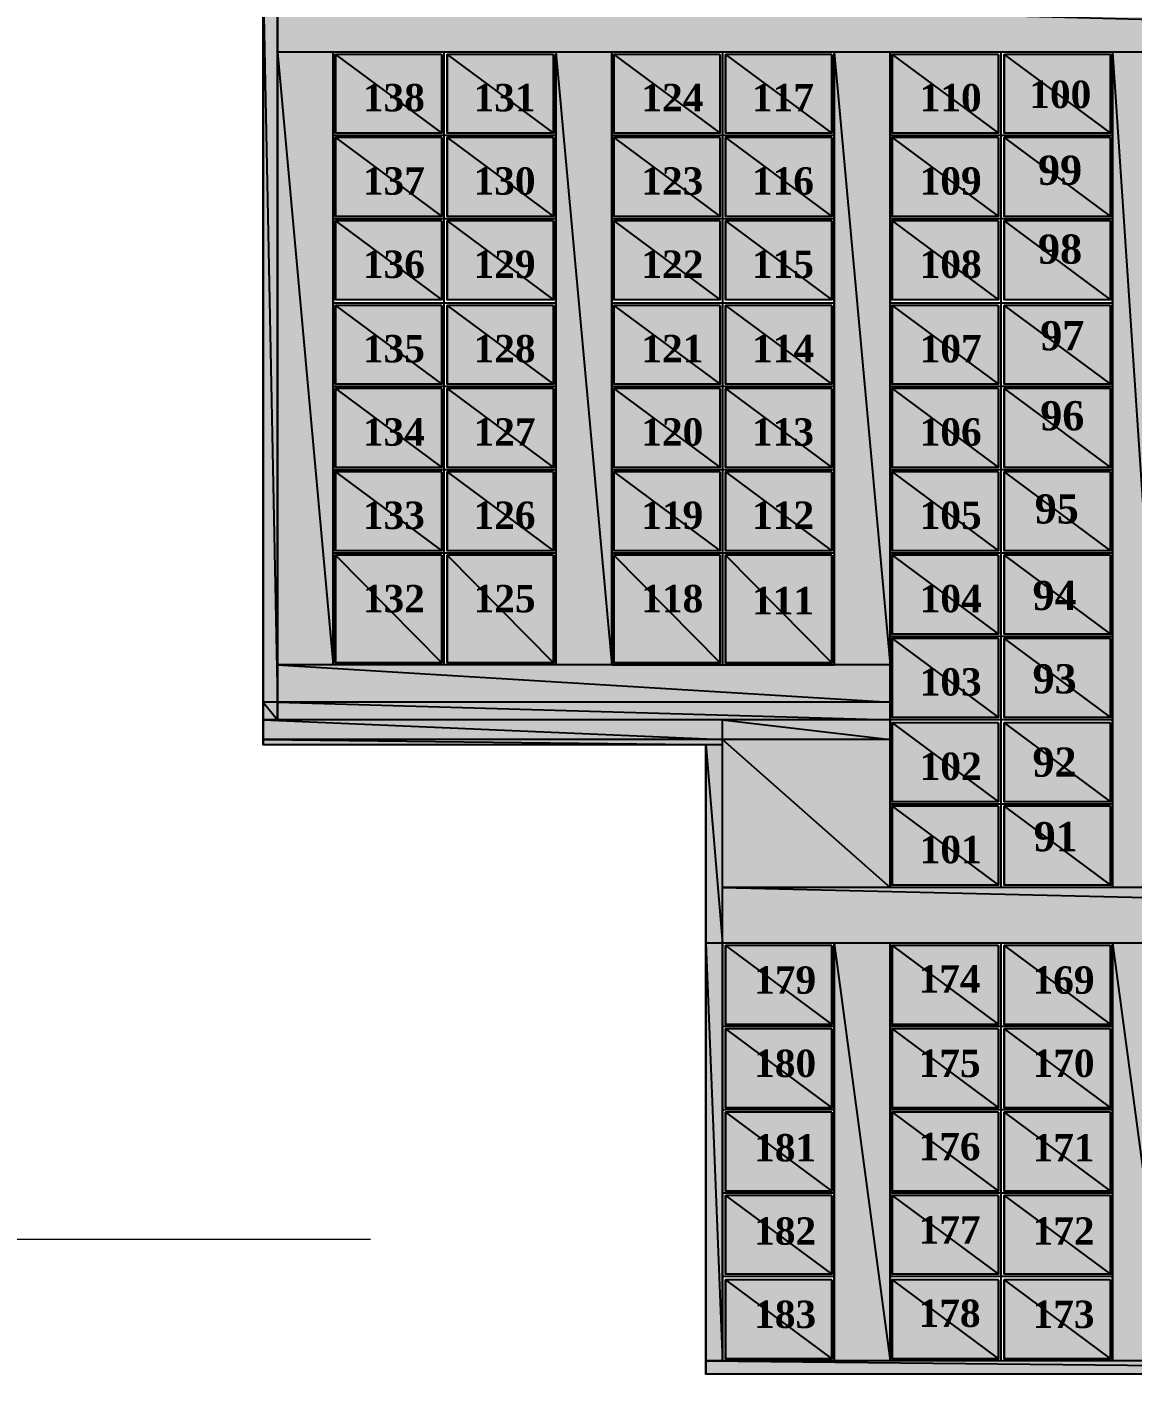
# Model space of a CAD drawing. Header units: millimetres. Extents: x 6 to 745025, y -1528 to 119936.
# Drawn here: x 77.9 to 120.6, y 78.7 to 130.7 of the extents above; entities that cross this region are included whole.
import ezdxf

# ---------------------------------------------------------------- set-up
doc = ezdxf.new("R2010")
doc.units = ezdxf.units.MM
doc.header["$MEASUREMENT"] = 0
doc.layers.get('0').update_dxf_attribs({"linetype": 'CONTINUOUS'})
doc.styles.add('Times New Roman$101H0', font='')
doc.styles.get('Times New Roman$101H0').set_extended_font_data('Times New Roman', bold=True)

msp = doc.modelspace()

# ---------------------------------------------------------------- hatches: boundary and pattern name
at = {"true_color": 0x000078}
h = msp.add_hatch(color=0, dxfattribs=at)
h.paths.add_polyline_path([(87.602, 132.475), (87.051, 132.475), (87.602, 104.662)])
h.paths.add_polyline_path([(87.051, 132.475), (87.602, 104.662), (87.051, 104.662)])
h = msp.add_hatch(color=0, dxfattribs=at)
h.paths.add_polyline_path([(169.517, 131.925), (87.602, 131.925), (169.517, 129.766)])
h.paths.add_polyline_path([(87.602, 131.925), (169.517, 129.766), (87.602, 129.766)])
h = msp.add_hatch(color=0, dxfattribs=at)
h.paths.add_polyline_path([(89.761, 129.766), (87.602, 129.766), (89.761, 106.101)])
h.paths.add_polyline_path([(87.602, 129.766), (89.761, 106.101), (87.602, 106.101)])
at = {"true_color": 0x000028}
h = msp.add_hatch(color=0, dxfattribs=at)
h.paths.add_polyline_path([(93.952, 129.681), (89.845, 129.681), (93.952, 126.633)])
h.paths.add_polyline_path([(89.845, 129.681), (93.952, 126.633), (89.845, 126.633)])
h = msp.add_hatch(color=0, dxfattribs=at)
h.paths.add_polyline_path([(98.27, 129.681), (94.163, 129.681), (98.27, 126.633)])
h.paths.add_polyline_path([(94.163, 129.681), (98.27, 126.633), (94.163, 126.633)])
at = {"true_color": 0x000078}
h = msp.add_hatch(color=0, dxfattribs=at)
h.paths.add_polyline_path([(100.513, 129.766), (98.354, 129.766), (100.513, 106.101)])
h.paths.add_polyline_path([(98.354, 129.766), (100.513, 106.101), (98.354, 106.101)])
at = {"true_color": 0x000028}
h = msp.add_hatch(color=0, dxfattribs=at)
h.paths.add_polyline_path([(104.704, 129.681), (100.598, 129.681), (104.704, 126.633)])
h.paths.add_polyline_path([(100.598, 129.681), (104.704, 126.633), (100.598, 126.633)])
h = msp.add_hatch(color=0, dxfattribs=at)
h.paths.add_polyline_path([(109.022, 129.681), (104.916, 129.681), (109.022, 126.633)])
h.paths.add_polyline_path([(104.916, 129.681), (109.022, 126.633), (104.916, 126.633)])
at = {"true_color": 0x000078}
h = msp.add_hatch(color=0, dxfattribs=at)
h.paths.add_polyline_path([(111.266, 129.766), (109.107, 129.766), (111.266, 106.101)])
h.paths.add_polyline_path([(109.107, 129.766), (111.266, 106.101), (109.107, 106.101)])
at = {"true_color": 0x000028}
h = msp.add_hatch(color=0, dxfattribs=at)
h.paths.add_polyline_path([(115.457, 129.681), (111.351, 129.681), (115.457, 126.633)])
h.paths.add_polyline_path([(111.351, 129.681), (115.457, 126.633), (111.351, 126.633)])
h = msp.add_hatch(color=0, dxfattribs=at)
h.paths.add_polyline_path([(119.775, 129.681), (115.669, 129.681), (119.775, 126.633)])
h.paths.add_polyline_path([(115.669, 129.681), (119.775, 126.633), (115.669, 126.633)])
at = {"true_color": 0x000078}
h = msp.add_hatch(color=0, dxfattribs=at)
h.paths.add_polyline_path([(122.019, 129.766), (119.86, 129.766), (122.019, 97.508)])
h.paths.add_polyline_path([(119.86, 129.766), (122.019, 97.508), (119.86, 97.508)])
at = {"true_color": 0x000028}
h = msp.add_hatch(color=0, dxfattribs=at)
h.paths.add_polyline_path([(93.952, 126.464), (89.845, 126.464), (93.952, 123.416)])
h.paths.add_polyline_path([(89.845, 126.464), (93.952, 123.416), (89.845, 123.416)])
h = msp.add_hatch(color=0, dxfattribs=at)
h.paths.add_polyline_path([(98.27, 126.464), (94.163, 126.464), (98.27, 123.416)])
h.paths.add_polyline_path([(94.163, 126.464), (98.27, 123.416), (94.163, 123.416)])
h = msp.add_hatch(color=0, dxfattribs=at)
h.paths.add_polyline_path([(104.704, 126.464), (100.598, 126.464), (104.704, 123.416)])
h.paths.add_polyline_path([(100.598, 126.464), (104.704, 123.416), (100.598, 123.416)])
h = msp.add_hatch(color=0, dxfattribs=at)
h.paths.add_polyline_path([(109.022, 126.464), (104.916, 126.464), (109.022, 123.416)])
h.paths.add_polyline_path([(104.916, 126.464), (109.022, 123.416), (104.916, 123.416)])
h = msp.add_hatch(color=0, dxfattribs=at)
h.paths.add_polyline_path([(115.457, 126.464), (111.351, 126.464), (115.457, 123.416)])
h.paths.add_polyline_path([(111.351, 126.464), (115.457, 123.416), (111.351, 123.416)])
h = msp.add_hatch(color=0, dxfattribs=at)
h.paths.add_polyline_path([(119.775, 126.464), (115.669, 126.464), (119.775, 123.416)])
h.paths.add_polyline_path([(115.669, 126.464), (119.775, 123.416), (115.669, 123.416)])
h = msp.add_hatch(color=0, dxfattribs=at)
h.paths.add_polyline_path([(93.952, 123.246), (89.845, 123.246), (93.952, 120.198)])
h.paths.add_polyline_path([(89.845, 123.246), (93.952, 120.198), (89.845, 120.198)])
h = msp.add_hatch(color=0, dxfattribs=at)
h.paths.add_polyline_path([(98.27, 123.246), (94.163, 123.246), (98.27, 120.198)])
h.paths.add_polyline_path([(94.163, 123.246), (98.27, 120.198), (94.163, 120.198)])
h = msp.add_hatch(color=0, dxfattribs=at)
h.paths.add_polyline_path([(104.704, 123.246), (100.598, 123.246), (104.704, 120.198)])
h.paths.add_polyline_path([(100.598, 123.246), (104.704, 120.198), (100.598, 120.198)])
h = msp.add_hatch(color=0, dxfattribs=at)
h.paths.add_polyline_path([(109.022, 123.246), (104.916, 123.246), (109.022, 120.198)])
h.paths.add_polyline_path([(104.916, 123.246), (109.022, 120.198), (104.916, 120.198)])
h = msp.add_hatch(color=0, dxfattribs=at)
h.paths.add_polyline_path([(115.457, 123.246), (111.351, 123.246), (115.457, 120.198)])
h.paths.add_polyline_path([(111.351, 123.246), (115.457, 120.198), (111.351, 120.198)])
h = msp.add_hatch(color=0, dxfattribs=at)
h.paths.add_polyline_path([(119.775, 123.246), (115.669, 123.246), (119.775, 120.198)])
h.paths.add_polyline_path([(115.669, 123.246), (119.775, 120.198), (115.669, 120.198)])
h = msp.add_hatch(color=0, dxfattribs=at)
h.paths.add_polyline_path([(93.952, 119.987), (89.845, 119.987), (93.952, 116.939)])
h.paths.add_polyline_path([(89.845, 119.987), (93.952, 116.939), (89.845, 116.939)])
h = msp.add_hatch(color=0, dxfattribs=at)
h.paths.add_polyline_path([(98.27, 119.987), (94.163, 119.987), (98.27, 116.939)])
h.paths.add_polyline_path([(94.163, 119.987), (98.27, 116.939), (94.163, 116.939)])
h = msp.add_hatch(color=0, dxfattribs=at)
h.paths.add_polyline_path([(104.704, 119.987), (100.598, 119.987), (104.704, 116.939)])
h.paths.add_polyline_path([(100.598, 119.987), (104.704, 116.939), (100.598, 116.939)])
h = msp.add_hatch(color=0, dxfattribs=at)
h.paths.add_polyline_path([(109.022, 119.987), (104.916, 119.987), (109.022, 116.939)])
h.paths.add_polyline_path([(104.916, 119.987), (109.022, 116.939), (104.916, 116.939)])
h = msp.add_hatch(color=0, dxfattribs=at)
h.paths.add_polyline_path([(115.457, 119.987), (111.351, 119.987), (115.457, 116.939)])
h.paths.add_polyline_path([(111.351, 119.987), (115.457, 116.939), (111.351, 116.939)])
h = msp.add_hatch(color=0, dxfattribs=at)
h.paths.add_polyline_path([(119.775, 119.987), (115.669, 119.987), (119.775, 116.939)])
h.paths.add_polyline_path([(115.669, 119.987), (119.775, 116.939), (115.669, 116.939)])
h = msp.add_hatch(color=0, dxfattribs=at)
h.paths.add_polyline_path([(93.952, 116.769), (89.845, 116.769), (93.952, 113.721)])
h.paths.add_polyline_path([(89.845, 116.769), (93.952, 113.721), (89.845, 113.721)])
h = msp.add_hatch(color=0, dxfattribs=at)
h.paths.add_polyline_path([(98.27, 116.769), (94.163, 116.769), (98.27, 113.721)])
h.paths.add_polyline_path([(94.163, 116.769), (98.27, 113.721), (94.163, 113.721)])
h = msp.add_hatch(color=0, dxfattribs=at)
h.paths.add_polyline_path([(104.704, 116.769), (100.598, 116.769), (104.704, 113.721)])
h.paths.add_polyline_path([(100.598, 116.769), (104.704, 113.721), (100.598, 113.721)])
h = msp.add_hatch(color=0, dxfattribs=at)
h.paths.add_polyline_path([(109.022, 116.769), (104.916, 116.769), (109.022, 113.721)])
h.paths.add_polyline_path([(104.916, 116.769), (109.022, 113.721), (104.916, 113.721)])
h = msp.add_hatch(color=0, dxfattribs=at)
h.paths.add_polyline_path([(115.457, 116.769), (111.351, 116.769), (115.457, 113.721)])
h.paths.add_polyline_path([(111.351, 116.769), (115.457, 113.721), (111.351, 113.721)])
h = msp.add_hatch(color=0, dxfattribs=at)
h.paths.add_polyline_path([(119.775, 116.769), (115.669, 116.769), (119.775, 113.721)])
h.paths.add_polyline_path([(115.669, 116.769), (119.775, 113.721), (115.669, 113.721)])
h = msp.add_hatch(color=0, dxfattribs=at)
h.paths.add_polyline_path([(93.952, 113.552), (89.845, 113.552), (93.952, 110.504)])
h.paths.add_polyline_path([(89.845, 113.552), (93.952, 110.504), (89.845, 110.504)])
h = msp.add_hatch(color=0, dxfattribs=at)
h.paths.add_polyline_path([(98.27, 113.552), (94.163, 113.552), (98.27, 110.504)])
h.paths.add_polyline_path([(94.163, 113.552), (98.27, 110.504), (94.163, 110.504)])
h = msp.add_hatch(color=0, dxfattribs=at)
h.paths.add_polyline_path([(104.704, 113.552), (100.598, 113.552), (104.704, 110.504)])
h.paths.add_polyline_path([(100.598, 113.552), (104.704, 110.504), (100.598, 110.504)])
h = msp.add_hatch(color=0, dxfattribs=at)
h.paths.add_polyline_path([(109.022, 113.552), (104.916, 113.552), (109.022, 110.504)])
h.paths.add_polyline_path([(104.916, 113.552), (109.022, 110.504), (104.916, 110.504)])
h = msp.add_hatch(color=0, dxfattribs=at)
h.paths.add_polyline_path([(115.457, 113.552), (111.351, 113.552), (115.457, 110.504)])
h.paths.add_polyline_path([(111.351, 113.552), (115.457, 110.504), (111.351, 110.504)])
h = msp.add_hatch(color=0, dxfattribs=at)
h.paths.add_polyline_path([(119.775, 113.552), (115.669, 113.552), (119.775, 110.504)])
h.paths.add_polyline_path([(115.669, 113.552), (119.775, 110.504), (115.669, 110.504)])
at = {"true_color": 0x5c73b8}
h = msp.add_hatch(color=0, dxfattribs=at)
h.paths.add_polyline_path([(93.952, 110.335), (89.845, 110.335), (93.952, 106.186)])
h.paths.add_polyline_path([(89.845, 110.335), (93.952, 106.186), (89.845, 106.186)])
h = msp.add_hatch(color=0, dxfattribs=at)
h.paths.add_polyline_path([(98.27, 110.335), (94.163, 110.335), (98.27, 106.186)])
h.paths.add_polyline_path([(94.163, 110.335), (98.27, 106.186), (94.163, 106.186)])
h = msp.add_hatch(color=0, dxfattribs=at)
h.paths.add_polyline_path([(104.704, 110.335), (100.598, 110.335), (104.704, 106.186)])
h.paths.add_polyline_path([(100.598, 110.335), (104.704, 106.186), (100.598, 106.186)])
h = msp.add_hatch(color=0, dxfattribs=at)
h.paths.add_polyline_path([(109.022, 110.335), (104.916, 110.335), (109.022, 106.186)])
h.paths.add_polyline_path([(104.916, 110.335), (109.022, 106.186), (104.916, 106.186)])
at = {"true_color": 0x000028}
h = msp.add_hatch(color=0, dxfattribs=at)
h.paths.add_polyline_path([(115.457, 110.335), (111.351, 110.335), (115.457, 107.287)])
h.paths.add_polyline_path([(111.351, 110.335), (115.457, 107.287), (111.351, 107.287)])
h = msp.add_hatch(color=0, dxfattribs=at)
h.paths.add_polyline_path([(119.775, 110.335), (115.669, 110.335), (119.775, 107.287)])
h.paths.add_polyline_path([(115.669, 110.335), (119.775, 107.287), (115.669, 107.287)])
h = msp.add_hatch(color=0, dxfattribs=at)
h.paths.add_polyline_path([(115.457, 107.117), (111.351, 107.117), (115.457, 104.069)])
h.paths.add_polyline_path([(111.351, 107.117), (115.457, 104.069), (111.351, 104.069)])
h = msp.add_hatch(color=0, dxfattribs=at)
h.paths.add_polyline_path([(119.775, 107.117), (115.669, 107.117), (119.775, 104.069)])
h.paths.add_polyline_path([(115.669, 107.117), (119.775, 104.069), (115.669, 104.069)])
at = {"true_color": 0x000078}
h = msp.add_hatch(color=0, dxfattribs=at)
h.paths.add_polyline_path([(111.266, 106.101), (87.602, 106.101), (111.266, 104.662)])
h.paths.add_polyline_path([(87.602, 106.101), (111.266, 104.662), (87.602, 104.662)])
h = msp.add_hatch(color=0, dxfattribs=at)
h.paths.add_polyline_path([(87.602, 104.662), (87.051, 104.662), (87.602, 103.985)])
h.paths.add_polyline_path([(87.051, 104.662), (87.602, 103.985), (87.051, 103.985)])
h = msp.add_hatch(color=0, dxfattribs=at)
h.paths.add_polyline_path([(111.266, 104.662), (87.602, 104.662), (111.266, 103.985)])
h.paths.add_polyline_path([(87.602, 104.662), (111.266, 103.985), (87.602, 103.985)])
h = msp.add_hatch(color=0, dxfattribs=at)
h.paths.add_polyline_path([(104.789, 103.985), (87.051, 103.985), (104.789, 103.223)])
h.paths.add_polyline_path([(87.051, 103.985), (104.789, 103.223), (87.051, 103.223)])
h = msp.add_hatch(color=0, dxfattribs=at)
h.paths.add_polyline_path([(111.266, 103.985), (104.789, 103.985), (111.266, 103.223)])
h.paths.add_polyline_path([(104.789, 103.985), (111.266, 103.223), (104.789, 103.223)])
at = {"true_color": 0x000028}
h = msp.add_hatch(color=0, dxfattribs=at)
h.paths.add_polyline_path([(115.457, 103.858), (111.351, 103.858), (115.457, 100.81)])
h.paths.add_polyline_path([(111.351, 103.858), (115.457, 100.81), (111.351, 100.81)])
h = msp.add_hatch(color=0, dxfattribs=at)
h.paths.add_polyline_path([(119.775, 103.858), (115.669, 103.858), (119.775, 100.81)])
h.paths.add_polyline_path([(115.669, 103.858), (119.775, 100.81), (115.669, 100.81)])
at = {"true_color": 0x000078}
h = msp.add_hatch(color=0, dxfattribs=at)
h.paths.add_polyline_path([(104.789, 103.223), (87.051, 103.223), (104.789, 103.011)])
h.paths.add_polyline_path([(87.051, 103.223), (104.789, 103.011), (87.051, 103.011)])
h = msp.add_hatch(color=0, dxfattribs=at)
h.paths.add_polyline_path([(111.266, 103.223), (104.789, 103.223), (111.266, 97.508)])
h.paths.add_polyline_path([(104.789, 103.223), (111.266, 97.508), (104.789, 97.508)])
h = msp.add_hatch(color=0, dxfattribs=at)
h.paths.add_polyline_path([(104.789, 103.011), (104.154, 103.011), (104.789, 95.349)])
h.paths.add_polyline_path([(104.154, 103.011), (104.789, 95.349), (104.154, 95.349)])
at = {"true_color": 0x000028}
h = msp.add_hatch(color=0, dxfattribs=at)
h.paths.add_polyline_path([(115.457, 100.64), (111.351, 100.64), (115.457, 97.592)])
h.paths.add_polyline_path([(111.351, 100.64), (115.457, 97.592), (111.351, 97.592)])
h = msp.add_hatch(color=0, dxfattribs=at)
h.paths.add_polyline_path([(119.775, 100.64), (115.669, 100.64), (119.775, 97.592)])
h.paths.add_polyline_path([(115.669, 100.64), (119.775, 97.592), (115.669, 97.592)])
at = {"true_color": 0x000078}
h = msp.add_hatch(color=0, dxfattribs=at)
h.paths.add_polyline_path([(195.806, 97.508), (104.789, 97.508), (195.806, 95.349)])
h.paths.add_polyline_path([(104.789, 97.508), (195.806, 95.349), (104.789, 95.349)])
h = msp.add_hatch(color=0, dxfattribs=at)
h.paths.add_polyline_path([(104.789, 95.349), (104.154, 95.349), (104.789, 79.22)])
h.paths.add_polyline_path([(104.154, 95.349), (104.789, 79.22), (104.154, 79.22)])
at = {"true_color": 0x000028}
h = msp.add_hatch(color=0, dxfattribs=at)
h.paths.add_polyline_path([(109.022, 95.264), (104.916, 95.264), (109.022, 92.216)])
h.paths.add_polyline_path([(104.916, 95.264), (109.022, 92.216), (104.916, 92.216)])
at = {"true_color": 0x000078}
h = msp.add_hatch(color=0, dxfattribs=at)
h.paths.add_polyline_path([(111.266, 95.349), (109.107, 95.349), (111.266, 79.22)])
h.paths.add_polyline_path([(109.107, 95.349), (111.266, 79.22), (109.107, 79.22)])
at = {"true_color": 0x000028}
h = msp.add_hatch(color=0, dxfattribs=at)
h.paths.add_polyline_path([(115.457, 95.264), (111.351, 95.264), (115.457, 92.216)])
h.paths.add_polyline_path([(111.351, 95.264), (115.457, 92.216), (111.351, 92.216)])
h = msp.add_hatch(color=0, dxfattribs=at)
h.paths.add_polyline_path([(119.775, 95.264), (115.669, 95.264), (119.775, 92.216)])
h.paths.add_polyline_path([(115.669, 95.264), (119.775, 92.216), (115.669, 92.216)])
at = {"true_color": 0x000078}
h = msp.add_hatch(color=0, dxfattribs=at)
h.paths.add_polyline_path([(122.019, 95.349), (119.86, 95.349), (122.019, 79.22)])
h.paths.add_polyline_path([(119.86, 95.349), (122.019, 79.22), (119.86, 79.22)])
at = {"true_color": 0x000028}
h = msp.add_hatch(color=0, dxfattribs=at)
h.paths.add_polyline_path([(109.022, 92.047), (104.916, 92.047), (109.022, 88.999)])
h.paths.add_polyline_path([(104.916, 92.047), (109.022, 88.999), (104.916, 88.999)])
h = msp.add_hatch(color=0, dxfattribs=at)
h.paths.add_polyline_path([(115.457, 92.047), (111.351, 92.047), (115.457, 88.999)])
h.paths.add_polyline_path([(111.351, 92.047), (115.457, 88.999), (111.351, 88.999)])
h = msp.add_hatch(color=0, dxfattribs=at)
h.paths.add_polyline_path([(119.775, 92.047), (115.669, 92.047), (119.775, 88.999)])
h.paths.add_polyline_path([(115.669, 92.047), (119.775, 88.999), (115.669, 88.999)])
h = msp.add_hatch(color=0, dxfattribs=at)
h.paths.add_polyline_path([(109.022, 88.829), (104.916, 88.829), (109.022, 85.781)])
h.paths.add_polyline_path([(104.916, 88.829), (109.022, 85.781), (104.916, 85.781)])
h = msp.add_hatch(color=0, dxfattribs=at)
h.paths.add_polyline_path([(115.457, 88.829), (111.351, 88.829), (115.457, 85.781)])
h.paths.add_polyline_path([(111.351, 88.829), (115.457, 85.781), (111.351, 85.781)])
h = msp.add_hatch(color=0, dxfattribs=at)
h.paths.add_polyline_path([(119.775, 88.829), (115.669, 88.829), (119.775, 85.781)])
h.paths.add_polyline_path([(115.669, 88.829), (119.775, 85.781), (115.669, 85.781)])
h = msp.add_hatch(color=0, dxfattribs=at)
h.paths.add_polyline_path([(109.022, 85.612), (104.916, 85.612), (109.022, 82.564)])
h.paths.add_polyline_path([(104.916, 85.612), (109.022, 82.564), (104.916, 82.564)])
h = msp.add_hatch(color=0, dxfattribs=at)
h.paths.add_polyline_path([(115.457, 85.612), (111.351, 85.612), (115.457, 82.564)])
h.paths.add_polyline_path([(111.351, 85.612), (115.457, 82.564), (111.351, 82.564)])
h = msp.add_hatch(color=0, dxfattribs=at)
h.paths.add_polyline_path([(119.775, 85.612), (115.669, 85.612), (119.775, 82.564)])
h.paths.add_polyline_path([(115.669, 85.612), (119.775, 82.564), (115.669, 82.564)])
h = msp.add_hatch(color=0, dxfattribs=at)
h.paths.add_polyline_path([(109.022, 82.352), (104.916, 82.352), (109.022, 79.304)])
h.paths.add_polyline_path([(104.916, 82.352), (109.022, 79.304), (104.916, 79.304)])
h = msp.add_hatch(color=0, dxfattribs=at)
h.paths.add_polyline_path([(115.457, 82.352), (111.351, 82.352), (115.457, 79.304)])
h.paths.add_polyline_path([(111.351, 82.352), (115.457, 79.304), (111.351, 79.304)])
h = msp.add_hatch(color=0, dxfattribs=at)
h.paths.add_polyline_path([(119.775, 82.352), (115.669, 82.352), (119.775, 79.304)])
h.paths.add_polyline_path([(115.669, 82.352), (119.775, 79.304), (115.669, 79.304)])
at = {"true_color": 0x000078}
h = msp.add_hatch(color=0, dxfattribs=at)
h.paths.add_polyline_path([(154.277, 79.22), (104.154, 79.22), (154.277, 78.712)])
h.paths.add_polyline_path([(104.154, 79.22), (154.277, 78.712), (104.154, 78.712)])

# ---------------------------------------------------------------- linework, layer by layer
at = {"color": 0, "linetype": 'Continuous', "lineweight": 25, "true_color": 0x000007}
for p, q in [((87.602, 132.983), (87.602, 103.985)), ((87.051, 132.475), (87.051, 103.011)), ((89.761, 129.766), (89.761, 106.101)), ((94.036, 129.766), (89.761, 129.766)), ((89.845, 129.681), (89.845, 126.633)), ((93.952, 129.681), (89.845, 129.681)), ((93.952, 129.681), (93.952, 126.633)), ((94.036, 129.766), (94.036, 106.101)), ((98.354, 129.766), (94.036, 129.766)), ((94.163, 129.681), (94.163, 126.633)), ((98.27, 129.681), (94.163, 129.681)), ((98.27, 129.681), (98.27, 126.633)), ((98.354, 129.766), (98.354, 106.101)), ((100.513, 129.766), (100.513, 106.101)), ((104.789, 129.766), (100.513, 129.766)), ((100.598, 129.681), (100.598, 126.633)), ((104.704, 129.681), (100.598, 129.681)), ((104.704, 129.681), (104.704, 126.633)), ((104.789, 129.766), (104.789, 106.101)), ((109.107, 129.766), (104.789, 129.766)), ((104.916, 129.681), (104.916, 126.633)), ((109.022, 129.681), (104.916, 129.681)), ((109.022, 129.681), (109.022, 126.633)), ((109.107, 129.766), (109.107, 106.101)), ((111.266, 129.766), (111.266, 97.508)), ((115.542, 129.766), (111.266, 129.766)), ((111.351, 129.681), (111.351, 126.633)), ((115.457, 129.681), (111.351, 129.681)), ((115.457, 129.681), (115.457, 126.633)), ((115.542, 129.766), (115.542, 97.508)), ((119.86, 129.766), (115.542, 129.766)), ((115.669, 129.681), (115.669, 126.633)), ((119.775, 129.681), (115.669, 129.681)), ((119.775, 129.681), (119.775, 126.633)), ((119.86, 129.766), (119.86, 97.508)), ((119.86, 129.766), (119.86, 97.508)), ((94.036, 126.548), (89.761, 126.548)), ((93.952, 126.633), (89.845, 126.633)), ((89.845, 126.464), (89.845, 123.416)), ((93.952, 126.464), (89.845, 126.464)), ((93.952, 126.464), (93.952, 123.416)), ((98.354, 126.548), (94.036, 126.548)), ((98.27, 126.633), (94.163, 126.633)), ((94.163, 126.464), (94.163, 123.416)), ((98.27, 126.464), (94.163, 126.464)), ((98.27, 126.464), (98.27, 123.416)), ((104.789, 126.548), (100.513, 126.548)), ((104.704, 126.633), (100.598, 126.633)), ((100.598, 126.464), (100.598, 123.416)), ((104.704, 126.464), (100.598, 126.464)), ((104.704, 126.464), (104.704, 123.416)), ((109.107, 126.548), (104.789, 126.548)), ((109.022, 126.633), (104.916, 126.633)), ((104.916, 126.464), (104.916, 123.416)), ((109.022, 126.464), (104.916, 126.464)), ((109.022, 126.464), (109.022, 123.416)), ((115.542, 126.548), (111.266, 126.548)), ((115.457, 126.633), (111.351, 126.633)), ((111.351, 126.464), (111.351, 123.416)), ((115.457, 126.464), (111.351, 126.464)), ((115.457, 126.464), (115.457, 123.416)), ((119.86, 126.548), (115.542, 126.548)), ((119.775, 126.633), (115.669, 126.633)), ((115.669, 126.464), (115.669, 123.416)), ((119.775, 126.464), (115.669, 126.464)), ((119.775, 126.464), (119.775, 123.416)), ((94.036, 123.331), (89.761, 123.331)), ((93.952, 123.416), (89.845, 123.416)), ((98.354, 123.331), (94.036, 123.331)), ((98.27, 123.416), (94.163, 123.416)), ((104.789, 123.331), (100.513, 123.331)), ((104.704, 123.416), (100.598, 123.416)), ((109.107, 123.331), (104.789, 123.331)), ((109.022, 123.416), (104.916, 123.416)), ((115.542, 123.331), (111.266, 123.331)), ((115.457, 123.416), (111.351, 123.416)), ((119.86, 123.331), (115.542, 123.331)), ((119.775, 123.416), (115.669, 123.416)), ((89.845, 123.246), (89.845, 120.198)), ((93.952, 123.246), (89.845, 123.246)), ((93.952, 123.246), (93.952, 120.198)), ((94.163, 123.246), (94.163, 120.198)), ((98.27, 123.246), (94.163, 123.246)), ((98.27, 123.246), (98.27, 120.198)), ((100.598, 123.246), (100.598, 120.198)), ((104.704, 123.246), (100.598, 123.246)), ((104.704, 123.246), (104.704, 120.198)), ((104.916, 123.246), (104.916, 120.198)), ((109.022, 123.246), (104.916, 123.246)), ((109.022, 123.246), (109.022, 120.198)), ((111.351, 123.246), (111.351, 120.198)), ((115.457, 123.246), (111.351, 123.246)), ((115.457, 123.246), (115.457, 120.198)), ((115.669, 123.246), (115.669, 120.198)), ((119.775, 123.246), (115.669, 123.246)), ((119.775, 123.246), (119.775, 120.198)), ((93.952, 120.198), (89.845, 120.198)), ((98.27, 120.198), (94.163, 120.198)), ((104.704, 120.198), (100.598, 120.198)), ((109.022, 120.198), (104.916, 120.198)), ((115.457, 120.198), (111.351, 120.198)), ((119.775, 120.198), (115.669, 120.198)), ((94.036, 120.071), (89.761, 120.071)), ((89.845, 119.987), (89.845, 116.939)), ((93.952, 119.987), (89.845, 119.987)), ((93.952, 119.987), (93.952, 116.939)), ((98.354, 120.071), (94.036, 120.071)), ((94.163, 119.987), (94.163, 116.939)), ((98.27, 119.987), (94.163, 119.987)), ((98.27, 119.987), (98.27, 116.939)), ((104.789, 120.071), (100.513, 120.071)), ((100.598, 119.987), (100.598, 116.939)), ((104.704, 119.987), (100.598, 119.987)), ((104.704, 119.987), (104.704, 116.939)), ((109.107, 120.071), (104.789, 120.071)), ((104.916, 119.987), (104.916, 116.939)), ((109.022, 119.987), (104.916, 119.987)), ((109.022, 119.987), (109.022, 116.939)), ((115.542, 120.071), (111.266, 120.071)), ((111.351, 119.987), (111.351, 116.939)), ((115.457, 119.987), (111.351, 119.987)), ((115.457, 119.987), (115.457, 116.939)), ((119.86, 120.071), (115.542, 120.071)), ((115.669, 119.987), (115.669, 116.939)), ((119.775, 119.987), (115.669, 119.987)), ((119.775, 119.987), (119.775, 116.939)), ((94.036, 116.854), (89.761, 116.854)), ((93.952, 116.939), (89.845, 116.939)), ((89.845, 116.769), (89.845, 113.721)), ((93.952, 116.769), (89.845, 116.769)), ((93.952, 116.769), (93.952, 113.721)), ((98.354, 116.854), (94.036, 116.854)), ((98.27, 116.939), (94.163, 116.939)), ((94.163, 116.769), (94.163, 113.721)), ((98.27, 116.769), (94.163, 116.769)), ((98.27, 116.769), (98.27, 113.721)), ((104.789, 116.854), (100.513, 116.854)), ((104.704, 116.939), (100.598, 116.939)), ((100.598, 116.769), (100.598, 113.721)), ((104.704, 116.769), (100.598, 116.769)), ((104.704, 116.769), (104.704, 113.721)), ((109.107, 116.854), (104.789, 116.854)), ((109.022, 116.939), (104.916, 116.939)), ((104.916, 116.769), (104.916, 113.721)), ((109.022, 116.769), (104.916, 116.769)), ((109.022, 116.769), (109.022, 113.721)), ((115.542, 116.854), (111.266, 116.854)), ((115.457, 116.939), (111.351, 116.939)), ((111.351, 116.769), (111.351, 113.721)), ((115.457, 116.769), (111.351, 116.769)), ((115.457, 116.769), (115.457, 113.721)), ((119.86, 116.854), (115.542, 116.854)), ((119.775, 116.939), (115.669, 116.939)), ((115.669, 116.769), (115.669, 113.721)), ((119.775, 116.769), (115.669, 116.769)), ((119.775, 116.769), (119.775, 113.721)), ((94.036, 113.637), (89.761, 113.637)), ((93.952, 113.552), (89.761, 113.552)), ((93.952, 113.721), (89.845, 113.721)), ((89.845, 113.637), (89.845, 110.504)), ((93.952, 113.552), (93.952, 110.504)), ((98.354, 113.637), (94.036, 113.637)), ((98.27, 113.721), (94.163, 113.721)), ((94.163, 113.552), (94.163, 110.504)), ((98.27, 113.552), (94.163, 113.552)), ((98.27, 113.552), (98.27, 110.504)), ((104.789, 113.637), (100.513, 113.637)), ((104.704, 113.721), (100.598, 113.721)), ((100.598, 113.552), (100.598, 110.504)), ((104.704, 113.552), (100.598, 113.552)), ((104.704, 113.552), (104.704, 110.504)), ((109.107, 113.637), (104.789, 113.637)), ((109.022, 113.721), (104.916, 113.721)), ((104.916, 113.552), (104.916, 110.504)), ((109.022, 113.552), (104.916, 113.552)), ((109.022, 113.552), (109.022, 110.504)), ((115.542, 113.637), (111.266, 113.637)), ((115.457, 113.721), (111.351, 113.721)), ((111.351, 113.552), (111.351, 110.504)), ((115.457, 113.552), (111.351, 113.552)), ((115.457, 113.552), (115.457, 110.504)), ((119.86, 113.637), (115.542, 113.637)), ((119.775, 113.721), (115.669, 113.721)), ((115.669, 113.552), (115.669, 110.504)), ((119.775, 113.552), (115.669, 113.552)), ((119.775, 113.552), (119.775, 110.504)), ((94.036, 110.419), (89.761, 110.419)), ((93.952, 110.504), (89.845, 110.504)), ((89.845, 110.335), (89.845, 106.186)), ((93.952, 110.335), (89.845, 110.335)), ((93.952, 110.335), (93.952, 106.186)), ((98.354, 110.419), (94.036, 110.419)), ((98.27, 110.504), (94.163, 110.504)), ((94.163, 110.335), (94.163, 106.186)), ((98.27, 110.335), (94.163, 110.335)), ((98.27, 110.335), (98.27, 106.186)), ((104.789, 110.419), (100.513, 110.419)), ((104.704, 110.504), (100.598, 110.504)), ((100.598, 110.335), (100.598, 106.186)), ((104.704, 110.335), (100.598, 110.335)), ((104.704, 110.335), (104.704, 106.186)), ((109.107, 110.419), (104.789, 110.419)), ((109.022, 110.504), (104.916, 110.504)), ((104.916, 110.335), (104.916, 106.186)), ((109.022, 110.335), (104.916, 110.335)), ((109.022, 110.335), (109.022, 106.186)), ((115.542, 110.419), (111.266, 110.419)), ((115.542, 110.419), (111.266, 110.419)), ((115.457, 110.504), (111.351, 110.504)), ((111.351, 110.335), (111.351, 107.287)), ((115.457, 110.335), (111.351, 110.335)), ((115.457, 110.335), (115.457, 107.287)), ((119.86, 110.419), (115.542, 110.419)), ((119.86, 110.419), (115.542, 110.419)), ((119.775, 110.504), (115.669, 110.504)), ((115.669, 110.335), (115.669, 107.287)), ((119.775, 110.335), (115.669, 110.335)), ((119.775, 110.335), (119.775, 107.287)), ((115.542, 107.202), (111.266, 107.202)), ((115.542, 107.202), (111.266, 107.202)), ((115.457, 107.287), (111.351, 107.287)), ((119.86, 107.202), (115.542, 107.202)), ((119.775, 107.287), (115.669, 107.287)), ((111.351, 107.117), (111.351, 104.069)), ((115.457, 107.117), (111.351, 107.117)), ((115.457, 107.117), (115.457, 104.069)), ((115.669, 107.117), (115.669, 104.069)), ((119.775, 107.117), (115.669, 107.117)), ((119.775, 107.117), (119.775, 104.069)), ((93.952, 106.186), (89.845, 106.186)), ((98.27, 106.186), (94.163, 106.186)), ((100.598, 106.186), (104.704, 106.186)), ((104.916, 106.186), (109.022, 106.186)), ((98.354, 106.101), (89.761, 106.101)), ((100.513, 106.101), (109.107, 106.101)), ((115.457, 104.069), (111.351, 104.069)), ((119.775, 104.069), (115.669, 104.069)), ((104.789, 103.985), (87.602, 103.985)), ((104.789, 95.349), (104.789, 103.985)), ((115.542, 103.985), (111.266, 103.985)), ((115.542, 103.985), (111.266, 103.985)), ((111.351, 103.858), (111.351, 100.81)), ((115.457, 103.858), (111.351, 103.858)), ((115.457, 103.858), (115.457, 100.81)), ((119.86, 103.985), (115.542, 103.985)), ((115.669, 103.858), (115.669, 100.81)), ((119.775, 103.858), (115.669, 103.858)), ((119.775, 103.858), (119.775, 100.81)), ((104.154, 103.011), (87.051, 103.011)), ((104.154, 103.011), (104.154, 78.712)), ((115.542, 100.725), (111.266, 100.725)), ((115.457, 100.81), (111.351, 100.81)), ((111.351, 100.64), (111.351, 97.592)), ((115.457, 100.64), (111.351, 100.64)), ((115.457, 100.64), (115.457, 97.592)), ((119.86, 100.725), (115.542, 100.725)), ((119.775, 100.81), (115.669, 100.81)), ((115.669, 100.64), (115.669, 97.592)), ((119.775, 100.64), (115.669, 100.64)), ((119.775, 100.64), (119.775, 97.592)), ((115.542, 97.508), (111.266, 97.508)), ((115.457, 97.592), (111.351, 97.592)), ((119.86, 97.508), (115.542, 97.508)), ((119.775, 97.592), (115.669, 97.592)), ((109.107, 95.349), (104.789, 95.349)), ((104.789, 95.349), (104.789, 79.22)), ((109.022, 95.264), (104.916, 95.264)), ((104.916, 95.264), (104.916, 92.216)), ((109.022, 95.264), (109.022, 92.216)), ((109.107, 95.349), (109.107, 79.22)), ((119.86, 95.349), (111.266, 95.349)), ((111.266, 95.349), (111.266, 79.22)), ((115.457, 95.264), (111.351, 95.264)), ((111.351, 95.264), (111.351, 92.216)), ((115.457, 95.264), (115.457, 92.216)), ((115.542, 95.349), (115.542, 79.22)), ((119.775, 95.264), (115.669, 95.264)), ((115.669, 95.264), (115.669, 92.216)), ((119.775, 95.264), (119.775, 92.216)), ((119.86, 95.349), (119.86, 79.22)), ((109.107, 92.131), (104.789, 92.131)), ((109.022, 92.216), (104.916, 92.216)), ((119.86, 92.131), (111.266, 92.131)), ((115.457, 92.216), (111.351, 92.216)), ((119.775, 92.216), (115.669, 92.216)), ((109.022, 92.047), (104.916, 92.047)), ((104.916, 92.047), (104.916, 88.999)), ((109.022, 92.047), (109.022, 88.999)), ((115.457, 92.047), (111.351, 92.047)), ((111.351, 92.047), (111.351, 88.999)), ((115.457, 92.047), (115.457, 88.999)), ((119.775, 92.047), (115.669, 92.047)), ((115.669, 92.047), (115.669, 88.999)), ((119.775, 92.047), (119.775, 88.999)), ((109.022, 88.999), (104.916, 88.999)), ((115.457, 88.999), (111.351, 88.999)), ((119.775, 88.999), (115.669, 88.999)), ((109.107, 88.914), (104.789, 88.914)), ((109.022, 88.829), (104.916, 88.829)), ((104.916, 88.829), (104.916, 85.781)), ((109.022, 88.829), (109.022, 85.781)), ((119.86, 88.914), (111.266, 88.914)), ((115.457, 88.829), (111.351, 88.829)), ((111.351, 88.829), (111.351, 85.781)), ((115.457, 88.829), (115.457, 85.781)), ((119.775, 88.829), (115.669, 88.829)), ((115.669, 88.829), (115.669, 85.781)), ((119.775, 88.829), (119.775, 85.781)), ((109.107, 85.697), (104.789, 85.697)), ((109.022, 85.781), (104.916, 85.781)), ((109.022, 85.612), (104.916, 85.612)), ((104.916, 85.612), (104.916, 82.564)), ((109.022, 85.612), (109.022, 82.564)), ((119.86, 85.697), (111.266, 85.697)), ((115.457, 85.781), (111.351, 85.781)), ((115.457, 85.612), (111.351, 85.612)), ((111.351, 85.612), (111.351, 82.564)), ((115.457, 85.612), (115.457, 82.564)), ((119.775, 85.781), (115.669, 85.781)), ((119.775, 85.612), (115.669, 85.612)), ((115.669, 85.612), (115.669, 82.564)), ((119.775, 85.612), (119.775, 82.564)), ((109.107, 82.479), (104.789, 82.479)), ((109.022, 82.564), (104.916, 82.564)), ((109.022, 82.352), (104.916, 82.352)), ((104.916, 82.352), (104.916, 79.304)), ((109.022, 82.352), (109.022, 79.304)), ((119.86, 82.479), (111.266, 82.479)), ((115.457, 82.564), (111.351, 82.564)), ((115.457, 82.352), (111.351, 82.352)), ((111.351, 82.352), (111.351, 79.304)), ((115.457, 82.352), (115.457, 79.304)), ((119.775, 82.564), (115.669, 82.564)), ((119.775, 82.352), (115.669, 82.352)), ((115.669, 82.352), (115.669, 79.304)), ((119.775, 82.352), (119.775, 79.304)), ((109.107, 79.22), (104.789, 79.22)), ((109.022, 79.304), (104.916, 79.304)), ((119.86, 79.22), (111.266, 79.22)), ((115.457, 79.304), (111.351, 79.304)), ((119.775, 79.304), (115.669, 79.304))]:
    msp.add_line(p, q, dxfattribs=at)
at = {"color": 0, "linetype": 'Continuous', "lineweight": 18, "true_color": 0x000001}
msp.add_line((22.705, 83.919), (91.2, 83.919), dxfattribs=at)
at = {"color": 0, "linetype": 'Continuous', "lineweight": -2, "true_color": 0x000078}
for points in [[(87.602, 132.475), (87.051, 132.475), (87.602, 104.662)], [(87.051, 132.475), (87.602, 104.662), (87.051, 104.662)], [(87.602, 131.925), (169.517, 129.766), (87.602, 129.766)], [(89.761, 129.766), (87.602, 129.766), (89.761, 106.101)], [(87.602, 129.766), (89.761, 106.101), (87.602, 106.101)], [(100.513, 129.766), (98.354, 129.766), (100.513, 106.101)], [(98.354, 129.766), (100.513, 106.101), (98.354, 106.101)], [(111.266, 129.766), (109.107, 129.766), (111.266, 106.101)], [(109.107, 129.766), (111.266, 106.101), (109.107, 106.101)], [(122.019, 129.766), (119.86, 129.766), (122.019, 97.508)], [(119.86, 129.766), (122.019, 97.508), (119.86, 97.508)], [(111.266, 106.101), (87.602, 106.101), (111.266, 104.662)], [(87.602, 106.101), (111.266, 104.662), (87.602, 104.662)], [(87.602, 104.662), (87.051, 104.662), (87.602, 103.985)], [(87.051, 104.662), (87.602, 103.985), (87.051, 103.985)], [(111.266, 104.662), (87.602, 104.662), (111.266, 103.985)], [(87.602, 104.662), (111.266, 103.985), (87.602, 103.985)], [(104.789, 103.985), (87.051, 103.985), (104.789, 103.223)], [(87.051, 103.985), (104.789, 103.223), (87.051, 103.223)], [(111.266, 103.985), (104.789, 103.985), (111.266, 103.223)], [(104.789, 103.985), (111.266, 103.223), (104.789, 103.223)], [(104.789, 103.223), (87.051, 103.223), (104.789, 103.011)], [(87.051, 103.223), (104.789, 103.011), (87.051, 103.011)], [(111.266, 103.223), (104.789, 103.223), (111.266, 97.508)], [(104.789, 103.223), (111.266, 97.508), (104.789, 97.508)], [(104.789, 103.011), (104.154, 103.011), (104.789, 95.349)], [(104.154, 103.011), (104.789, 95.349), (104.154, 95.349)], [(195.806, 97.508), (104.789, 97.508), (195.806, 95.349)], [(104.789, 97.508), (195.806, 95.349), (104.789, 95.349)], [(104.789, 95.349), (104.154, 95.349), (104.789, 79.22)], [(104.154, 95.349), (104.789, 79.22), (104.154, 79.22)], [(111.266, 95.349), (109.107, 95.349), (111.266, 79.22)], [(109.107, 95.349), (111.266, 79.22), (109.107, 79.22)], [(122.019, 95.349), (119.86, 95.349), (122.019, 79.22)], [(119.86, 95.349), (122.019, 79.22), (119.86, 79.22)], [(154.277, 79.22), (104.154, 79.22), (154.277, 78.712)], [(104.154, 79.22), (154.277, 78.712), (104.154, 78.712)]]:
    msp.add_lwpolyline(points, close=True, dxfattribs=at)
at = {"color": 0, "linetype": 'Continuous', "lineweight": -2, "true_color": 0x000028}
for points in [[(93.952, 129.681), (89.845, 129.681), (93.952, 126.633)], [(89.845, 129.681), (93.952, 126.633), (89.845, 126.633)], [(98.27, 129.681), (94.163, 129.681), (98.27, 126.633)], [(94.163, 129.681), (98.27, 126.633), (94.163, 126.633)], [(104.704, 129.681), (100.598, 129.681), (104.704, 126.633)], [(100.598, 129.681), (104.704, 126.633), (100.598, 126.633)], [(109.022, 129.681), (104.916, 129.681), (109.022, 126.633)], [(104.916, 129.681), (109.022, 126.633), (104.916, 126.633)], [(115.457, 129.681), (111.351, 129.681), (115.457, 126.633)], [(111.351, 129.681), (115.457, 126.633), (111.351, 126.633)], [(119.775, 129.681), (115.669, 129.681), (119.775, 126.633)], [(115.669, 129.681), (119.775, 126.633), (115.669, 126.633)], [(93.952, 126.464), (89.845, 126.464), (93.952, 123.416)], [(89.845, 126.464), (93.952, 123.416), (89.845, 123.416)], [(98.27, 126.464), (94.163, 126.464), (98.27, 123.416)], [(94.163, 126.464), (98.27, 123.416), (94.163, 123.416)], [(104.704, 126.464), (100.598, 126.464), (104.704, 123.416)], [(100.598, 126.464), (104.704, 123.416), (100.598, 123.416)], [(109.022, 126.464), (104.916, 126.464), (109.022, 123.416)], [(104.916, 126.464), (109.022, 123.416), (104.916, 123.416)], [(115.457, 126.464), (111.351, 126.464), (115.457, 123.416)], [(111.351, 126.464), (115.457, 123.416), (111.351, 123.416)], [(119.775, 126.464), (115.669, 126.464), (119.775, 123.416)], [(115.669, 126.464), (119.775, 123.416), (115.669, 123.416)], [(93.952, 123.246), (89.845, 123.246), (93.952, 120.198)], [(89.845, 123.246), (93.952, 120.198), (89.845, 120.198)], [(98.27, 123.246), (94.163, 123.246), (98.27, 120.198)], [(94.163, 123.246), (98.27, 120.198), (94.163, 120.198)], [(104.704, 123.246), (100.598, 123.246), (104.704, 120.198)], [(100.598, 123.246), (104.704, 120.198), (100.598, 120.198)], [(109.022, 123.246), (104.916, 123.246), (109.022, 120.198)], [(104.916, 123.246), (109.022, 120.198), (104.916, 120.198)], [(115.457, 123.246), (111.351, 123.246), (115.457, 120.198)], [(111.351, 123.246), (115.457, 120.198), (111.351, 120.198)], [(119.775, 123.246), (115.669, 123.246), (119.775, 120.198)], [(115.669, 123.246), (119.775, 120.198), (115.669, 120.198)], [(93.952, 119.987), (89.845, 119.987), (93.952, 116.939)], [(89.845, 119.987), (93.952, 116.939), (89.845, 116.939)], [(98.27, 119.987), (94.163, 119.987), (98.27, 116.939)], [(94.163, 119.987), (98.27, 116.939), (94.163, 116.939)], [(104.704, 119.987), (100.598, 119.987), (104.704, 116.939)], [(100.598, 119.987), (104.704, 116.939), (100.598, 116.939)], [(109.022, 119.987), (104.916, 119.987), (109.022, 116.939)], [(104.916, 119.987), (109.022, 116.939), (104.916, 116.939)], [(115.457, 119.987), (111.351, 119.987), (115.457, 116.939)], [(111.351, 119.987), (115.457, 116.939), (111.351, 116.939)], [(119.775, 119.987), (115.669, 119.987), (119.775, 116.939)], [(115.669, 119.987), (119.775, 116.939), (115.669, 116.939)], [(93.952, 116.769), (89.845, 116.769), (93.952, 113.721)], [(89.845, 116.769), (93.952, 113.721), (89.845, 113.721)], [(98.27, 116.769), (94.163, 116.769), (98.27, 113.721)], [(94.163, 116.769), (98.27, 113.721), (94.163, 113.721)], [(104.704, 116.769), (100.598, 116.769), (104.704, 113.721)], [(100.598, 116.769), (104.704, 113.721), (100.598, 113.721)], [(109.022, 116.769), (104.916, 116.769), (109.022, 113.721)], [(104.916, 116.769), (109.022, 113.721), (104.916, 113.721)], [(115.457, 116.769), (111.351, 116.769), (115.457, 113.721)], [(111.351, 116.769), (115.457, 113.721), (111.351, 113.721)], [(119.775, 116.769), (115.669, 116.769), (119.775, 113.721)], [(115.669, 116.769), (119.775, 113.721), (115.669, 113.721)], [(93.952, 113.552), (89.845, 113.552), (93.952, 110.504)], [(89.845, 113.552), (93.952, 110.504), (89.845, 110.504)], [(98.27, 113.552), (94.163, 113.552), (98.27, 110.504)], [(94.163, 113.552), (98.27, 110.504), (94.163, 110.504)], [(104.704, 113.552), (100.598, 113.552), (104.704, 110.504)], [(100.598, 113.552), (104.704, 110.504), (100.598, 110.504)], [(109.022, 113.552), (104.916, 113.552), (109.022, 110.504)], [(104.916, 113.552), (109.022, 110.504), (104.916, 110.504)], [(115.457, 113.552), (111.351, 113.552), (115.457, 110.504)], [(111.351, 113.552), (115.457, 110.504), (111.351, 110.504)], [(119.775, 113.552), (115.669, 113.552), (119.775, 110.504)], [(115.669, 113.552), (119.775, 110.504), (115.669, 110.504)], [(115.457, 110.335), (111.351, 110.335), (115.457, 107.287)], [(111.351, 110.335), (115.457, 107.287), (111.351, 107.287)], [(119.775, 110.335), (115.669, 110.335), (119.775, 107.287)], [(115.669, 110.335), (119.775, 107.287), (115.669, 107.287)], [(115.457, 107.117), (111.351, 107.117), (115.457, 104.069)], [(111.351, 107.117), (115.457, 104.069), (111.351, 104.069)], [(119.775, 107.117), (115.669, 107.117), (119.775, 104.069)], [(115.669, 107.117), (119.775, 104.069), (115.669, 104.069)], [(115.457, 103.858), (111.351, 103.858), (115.457, 100.81)], [(111.351, 103.858), (115.457, 100.81), (111.351, 100.81)], [(119.775, 103.858), (115.669, 103.858), (119.775, 100.81)], [(115.669, 103.858), (119.775, 100.81), (115.669, 100.81)], [(115.457, 100.64), (111.351, 100.64), (115.457, 97.592)], [(111.351, 100.64), (115.457, 97.592), (111.351, 97.592)], [(119.775, 100.64), (115.669, 100.64), (119.775, 97.592)], [(115.669, 100.64), (119.775, 97.592), (115.669, 97.592)], [(109.022, 95.264), (104.916, 95.264), (109.022, 92.216)], [(104.916, 95.264), (109.022, 92.216), (104.916, 92.216)], [(115.457, 95.264), (111.351, 95.264), (115.457, 92.216)], [(111.351, 95.264), (115.457, 92.216), (111.351, 92.216)], [(119.775, 95.264), (115.669, 95.264), (119.775, 92.216)], [(115.669, 95.264), (119.775, 92.216), (115.669, 92.216)], [(109.022, 92.047), (104.916, 92.047), (109.022, 88.999)], [(104.916, 92.047), (109.022, 88.999), (104.916, 88.999)], [(115.457, 92.047), (111.351, 92.047), (115.457, 88.999)], [(111.351, 92.047), (115.457, 88.999), (111.351, 88.999)], [(119.775, 92.047), (115.669, 92.047), (119.775, 88.999)], [(115.669, 92.047), (119.775, 88.999), (115.669, 88.999)], [(109.022, 88.829), (104.916, 88.829), (109.022, 85.781)], [(104.916, 88.829), (109.022, 85.781), (104.916, 85.781)], [(115.457, 88.829), (111.351, 88.829), (115.457, 85.781)], [(111.351, 88.829), (115.457, 85.781), (111.351, 85.781)], [(119.775, 88.829), (115.669, 88.829), (119.775, 85.781)], [(115.669, 88.829), (119.775, 85.781), (115.669, 85.781)], [(109.022, 85.612), (104.916, 85.612), (109.022, 82.564)], [(104.916, 85.612), (109.022, 82.564), (104.916, 82.564)], [(115.457, 85.612), (111.351, 85.612), (115.457, 82.564)], [(111.351, 85.612), (115.457, 82.564), (111.351, 82.564)], [(119.775, 85.612), (115.669, 85.612), (119.775, 82.564)], [(115.669, 85.612), (119.775, 82.564), (115.669, 82.564)], [(109.022, 82.352), (104.916, 82.352), (109.022, 79.304)], [(104.916, 82.352), (109.022, 79.304), (104.916, 79.304)], [(115.457, 82.352), (111.351, 82.352), (115.457, 79.304)], [(111.351, 82.352), (115.457, 79.304), (111.351, 79.304)], [(119.775, 82.352), (115.669, 82.352), (119.775, 79.304)], [(115.669, 82.352), (119.775, 79.304), (115.669, 79.304)]]:
    msp.add_lwpolyline(points, close=True, dxfattribs=at)
at = {"color": 0, "linetype": 'Continuous', "lineweight": -2, "true_color": 0x5c73b8}
for points in [[(93.952, 110.335), (89.845, 110.335), (93.952, 106.186)], [(89.845, 110.335), (93.952, 106.186), (89.845, 106.186)], [(98.27, 110.335), (94.163, 110.335), (98.27, 106.186)], [(94.163, 110.335), (98.27, 106.186), (94.163, 106.186)], [(104.704, 110.335), (100.598, 110.335), (104.704, 106.186)], [(100.598, 110.335), (104.704, 106.186), (100.598, 106.186)], [(109.022, 110.335), (104.916, 110.335), (109.022, 106.186)], [(104.916, 110.335), (109.022, 106.186), (104.916, 106.186)]]:
    msp.add_lwpolyline(points, close=True, dxfattribs=at)
at = {"color": 0, "linetype": 'Continuous', "lineweight": 25, "true_color": 0x000007}
msp.add_lwpolyline([(154.277, 95.349), (154.277, 78.712), (104.154, 78.712)], dxfattribs=at)

# ---------------------------------------------------------------- texts
at = {"color": 0, "true_color": 0x000007, "style": 'Times New Roman$101H0'}
for s, height, p in [('138', 1.0566, (90.904, 127.48)), ('131', 1.0566, (95.179, 127.48)), ('124', 1.0604, (101.656, 127.48)), ('117', 1.0568, (105.932, 127.48)), ('110', 1.0568, (112.409, 127.48)), ('100', 1.0568, (116.642, 127.607)), ('99', 1.1269, (116.981, 124.643)), ('137', 1.0566, (90.904, 124.262)), ('130', 1.0566, (95.179, 124.262)), ('123', 1.0566, (101.656, 124.262)), ('116', 1.0568, (105.932, 124.262)), ('109', 1.0568, (112.409, 124.262)), ('98', 1.1269, (116.981, 121.595)), ('136', 1.0566, (90.904, 121.045)), ('129', 1.0568, (95.179, 121.045)), ('122', 1.0604, (101.656, 121.045)), ('115', 1.0568, (105.932, 121.045)), ('108', 1.0568, (112.409, 121.045)), ('97', 1.1269, (117.066, 118.251)), ('135', 1.0566, (90.904, 117.785)), ('128', 1.0568, (95.179, 117.785)), ('121', 1.0604, (101.656, 117.785)), ('114', 1.0604, (105.932, 117.785)), ('107', 1.0568, (112.409, 117.785)), ('96', 1.1269, (117.066, 115.161)), ('134', 1.0566, (90.904, 114.568)), ('127', 1.0568, (95.179, 114.568)), ('120', 1.0568, (101.656, 114.568)), ('113', 1.0566, (105.932, 114.568)), ('106', 1.0568, (112.409, 114.568)), ('133', 1.0566, (90.904, 111.351)), ('126', 1.0568, (95.179, 111.351)), ('119', 1.0568, (101.656, 111.351)), ('112', 1.0604, (105.932, 111.351)), ('105', 1.0568, (112.409, 111.351)), ('95', 1.1269, (116.854, 111.562)), ('94', 1.1269, (116.769, 108.218)), ('104', 1.0568, (112.409, 108.133)), ('93', 1.1266, (116.769, 105.001)), ('103', 1.0566, (112.409, 104.916)), ('102', 1.0568, (112.409, 101.656)), ('92', 1.1269, (116.769, 101.783)), ('91', 1.1269, (116.812, 98.905)), ('101', 1.0568, (112.409, 98.439)), ('179', 1.0568, (106.017, 93.401)), ('174', 1.0568, (112.367, 93.444)), ('169', 1.0568, (116.769, 93.401)), ('180', 1.0568, (106.017, 90.184)), ('175', 1.0568, (112.367, 90.184)), ('170', 1.0568, (116.769, 90.184)), ('181', 1.0568, (106.017, 86.924)), ('176', 1.0568, (112.367, 86.967)), ('171', 1.0568, (116.769, 86.924)), ('177', 1.0568, (112.367, 83.749)), ('182', 1.0568, (106.017, 83.707)), ('172', 1.0568, (116.769, 83.707)), ('183', 1.0566, (106.017, 80.49)), ('178', 1.0568, (112.367, 80.532)), ('173', 1.0566, (116.769, 80.49))]:
    msp.add_text(s, height=height, dxfattribs=at).set_placement(p)
at = {"color": 0, "true_color": 0x000002, "style": 'Times New Roman$101H0'}
for s, height, p in [('132', 1.0566, (90.904, 108.133)), ('125', 1.0568, (95.179, 108.133)), ('118', 1.0568, (101.656, 108.133)), ('111', 1.0604, (105.932, 108.049))]:
    msp.add_text(s, height=height, dxfattribs=at).set_placement(p)

doc.saveas('drawing.dxf')
